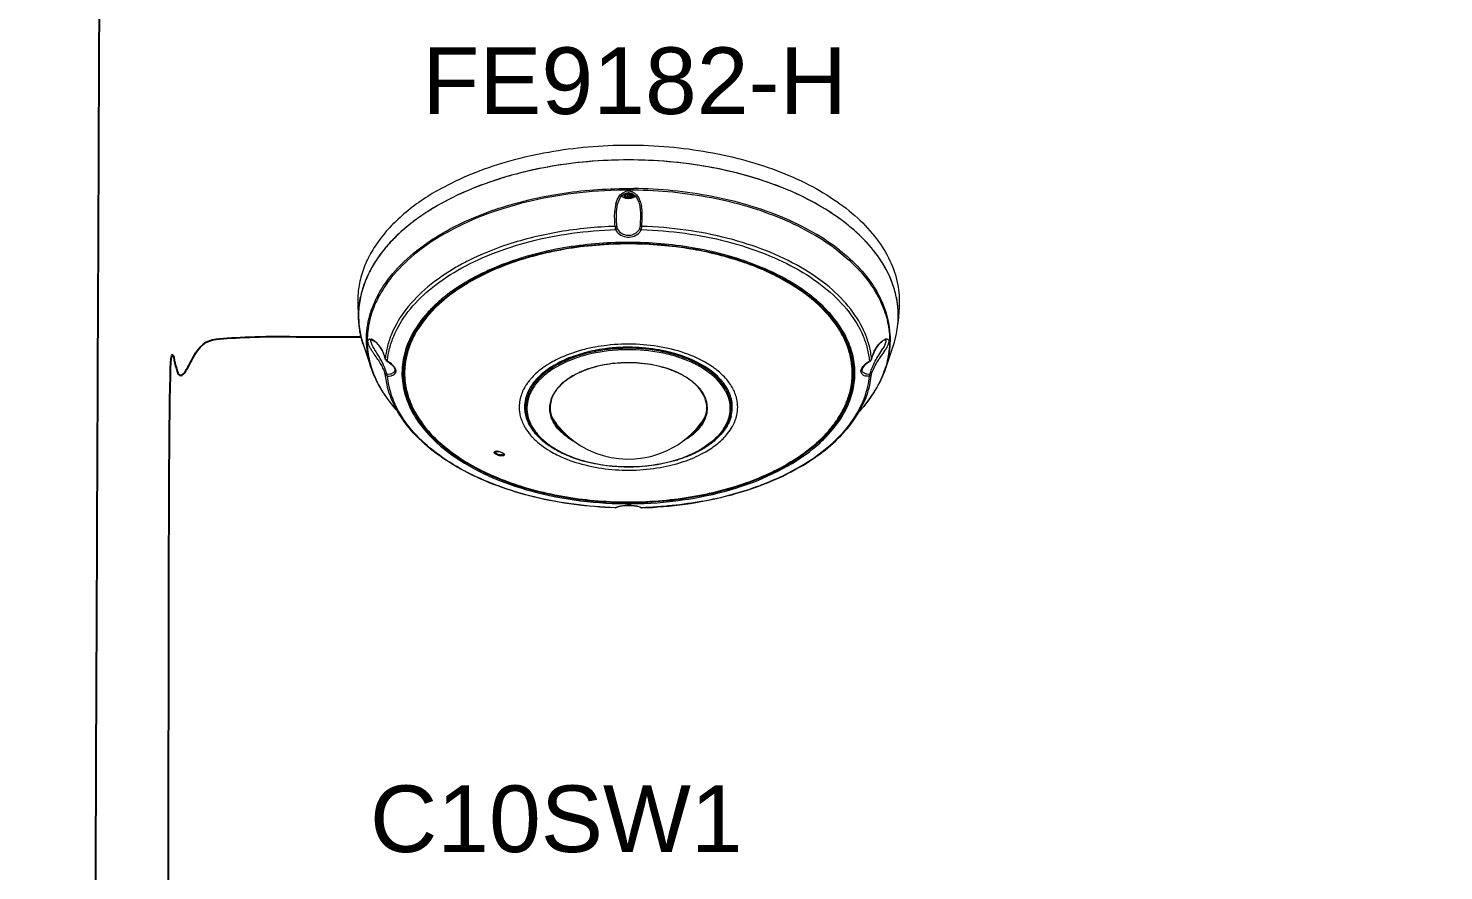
# Model space of a CAD drawing. Header units: millimetres. Extents: x 7106 to 73427, y -466 to 50348.
# Drawn here: x 16149 to 26763, y 37304 to 43626 of the extents above; entities that cross this region are included whole.
import ezdxf

# ---------------------------------------------------------------- set-up
doc = ezdxf.new("R2010")
doc.units = ezdxf.units.MM
doc.linetypes.add('PDF_IMPORT', pattern=[1, 0.8, -0.2])
for name, color, linetype in [('CCTV', 7, 'Continuous'), ('Cotas', 1, 'Continuous'), ('edificio', 4, 'Continuous')]:
    doc.layers.add(name, color=color, linetype=linetype)
doc.styles.add('Genedis', font='arial.ttf')

# ---------------------------------------------------------------- blocks, each defined once
blk = doc.blocks.new('FE9182-H')
at = {"color": 1}
blk.add_wipeout([(0, 0), (75.3, -4.1), (150.8, -16.8), (216.1, -35.9), (300.5, -76.7), (347.2, -112.8), (383.2, -156.7), (403.6, -208.2), (405.9, -243.2), (404.3, -268.2), (400.1, -291.6), (391.7, -317.6), (385.9, -335), (374.9, -359.5), (357.7, -386.3), (346.6, -399.4), (311, -442.6), (267.9, -476.8), (205.4, -508), (122.8, -532.4), (40, -543.5), (19.8, -544.5), (16.3, -543.2), (3.5, -541), (-4.6, -541.2), (-15.1, -542.6), (-19.6, -544.4), (-28.5, -544.1), (-78, -539.9), (-132.8, -530.2), (-171.5, -519.9), (-196.1, -511.6), (-254.4, -484.8), (-312.2, -442.6), (-344.1, -403.4), (-347.6, -398.2), (-364.2, -377.3), (-370.3, -367.6), (-384, -340), (-390, -322.3), (-397.5, -299.9), (-401.9, -283.8), (-404.6, -262), (-405.8, -243.2), (-400.4, -195.2), (-385.1, -160), (-339.7, -106), (-287.2, -68.7), (-202.6, -31.3), (-117.7, -10.1), (-45.5, -1.5)], dxfattribs=at)
at = {"layer": 'Cotas', "color": 1, "lineweight": 18}
for points in [[(-287.2, -68.7, -0.030148), (-241.2, -45.8, -0.026649), (-189.8, -27.2, -0.024323), (-134.1, -13.2, -0.022613), (-75.5, -4.1, -0.043503), (45.5, -1.5, -0.022141), (105.1, -8, -0.023318), (162.4, -19.6, -0.025304), (216.1, -35.9, -0.028229), (264.9, -56.7, -0.032312), (307.8, -81.5, -0.038033), (343.9, -109.7, -0.045397), (372.2, -140.7, -0.053083), (392.3, -173.7, -0.060511), (403.6, -208.2, -0.064396), (405.9, -243.2), (404.5, -264.7, 0.03293), (404.5, -246.9, 0.04028), (401.2, -224.9, 0.038447), (394.3, -203.1, 0.067861), (369.9, -161.1, 0.05569), (332.3, -122.6, 0.04489), (282.8, -88.8, 0.037183), (223.2, -61, 0.032283), (155.5, -40.3, 0.029187), (82.3, -27.2, 0.02764), (6.1, -22.3, -0.003401), (4.3, -22.3, 0.003324), (-6, -22.3, 0.028189), (-83.4, -27.3, 0.029596), (-157.7, -40.8, 0.032831), (-226.1, -62.2, 0.038106), (-286.2, -90.8, 0.006628), (-294.7, -95.9, 0.021209), (-318.8, -112, 0.007489), (-326.4, -117.8, 0.006476), (-333.1, -123.2, 0.023571), (-351.4, -140.1, 0.003722), (-353.1, -141.8)], [(370.2, -219.8, -0.048809), (383.6, -247.9, -0.053711), (390.6, -276.7, -0.055855), (391.2, -305.8, -0.054235), (385.3, -334.7, -0.058251), (370.1, -368, -0.050128), (346.4, -399.6, 0.048983), (370.2, -368.3, 0.056387), (385.9, -335), (397.5, -300.1, 0.0307), (402.1, -282.9, 0.024014), (404.1, -269.5, 0.007728), (404.4, -265.9, -0.000175), (404.5, -264.7, 0.064245), (402.2, -229.8, 0.060413), (391, -195.5, 0.053071), (371, -162.5, 0.04517), (342.7, -131.6, 0.038128), (306.8, -103.5, 0.032489), (264, -78.8, 0.028161), (215.3, -58.1, 0.025337), (161.8, -41.8, 0.023353), (104.7, -30.3, 0.022103), (45.3, -23.8, 0.043445), (-75.3, -26.4, 0.022533), (-133.7, -35.4, 0.024073), (-189.1, -49.4, 0.026685), (-240.3, -68, 0.030112), (-286.2, -90.8, 0.049575), (-338.6, -128, 0.029447), (-359.6, -148.7, 0.033362), (-376.7, -170.6, 0.037337), (-389.9, -193.4, 0.04066), (-399, -216.8, 0.043225), (-403.9, -240.7, 0.044243), (-404.5, -264.7, 0.000458), (-404.4, -265.5)], [(-287.2, -68.7, 0.049665), (-339.7, -106, 0.029646), (-360.8, -126.8, 0.033218), (-378, -148.8, 0.036836), (-391.3, -171.6, 0.040638), (-400.4, -195.2, 0.043661), (-405.2, -219.1, 0.044749), (-405.8, -243.2), (-404.5, -264.7, -0.005815), (-404.6, -262, -0.047828), (-403.3, -236.1, -0.011987), (-402.1, -229.1)], [(-397.5, -300.2, -0.003507), (-398.6, -296.7, -0.00169), (-399.2, -294.5, -0.011384), (-401, -287.6, -0.03751), (-404.3, -266.8, 0.005209), (-404.4, -265.5, 0.013233), (-403.7, -272.8, 0.039249), (-399.2, -294.5, 0.00169), (-398.6, -296.7, 0.006296), (-397.4, -300.3), (-385.8, -335, -0.069407), (-392.8, -297.9, -0.070511), (-389.1, -260.6, -0.017194), (-386.4, -251, -0.049497), (-374.1, -222.7, -0.040692), (-357.3, -197.6, -0.051779), (-322.6, -162.6, -0.042407), (-277.8, -131.6, -0.048739), (-199.7, -96.7, -0.040678), (-109, -74.1, -0.038669), (-7.6, -65.2)], [(314.8, -159.2, 0.035912), (275.8, -133.2, 0.030421), (230.4, -110.9, 0.02707), (179.6, -92.8, 0.024469), (124.7, -79.4, 0.045049), (7.6, -67.7), (6.4, -67.7), (5.4, -67.7, 0.004351), (-7.6, -67.7, 0.027951), (-82, -72.6, 0.029542), (-153.4, -85.7, 0.032698), (-219.2, -106.4, 0.037944), (-277, -133.9, 0.041802), (-321.3, -164.4, 0.051333), (-355.6, -198.9, 0.040118), (-372.4, -223.6, 0.047639), (-384.6, -250.9, 0.052063), (-390.8, -278.7, 0.053818), (-391.1, -306.8, 0.052457), (-385.3, -334.7, 0.057715), (-370.3, -367.6, 0.049821), (-346.9, -398.9)], [(-17.9, -101.2), (-17.5, -95.9), (-16.3, -88.9), (-14.1, -82.6), (-11.8, -78.5), (-9.8, -75.9), (-6.1, -73.1), (-2.1, -71.6), (2.2, -71.6), (6.3, -73.1), (10, -76.1), (13.1, -80.4), (15.4, -85.8), (16.9, -91.8), (17.8, -98.3), (17.9, -101.2, -0.011436), (18, -106.8)], [(-10.4, -76.7, 0.080319), (-6.7, -78.8, 0.033904), (-4.5, -79.5, 0.030898), (-2.3, -79.9), (-2.3, -79.9, -0.032962), (-4.7, -79.5, -0.035981), (-6.9, -78.7, -0.04462), (-8.8, -77.7, -0.049499), (-10.3, -76.5)], [(-4.6, -73.3), (-4.6, -75.9, 0.006133), (-5.3, -76.4, -0.021469), (-7, -75), (-6.5, -74.4), (-6.4, -73.3, -0.032617), (-6.2, -73.3, 0.010782), (-5.7, -73.3, 0.017541), (-3.9, -73.3, 0.005252), (-3.4, -72.1)], [(-6.8, -74.1, 0.08844), (-6.5, -74.4, 0.025484), (-4.6, -75.9, -0.025453), (-5.1, -76.7)], [(12.1, -74.8, 0.065451), (8.3, -71.6, 0.078253), (3.7, -69.6, 0.085502), (-1.3, -69.2, 0.083838), (-6.1, -70.5)], [(-5.5, -78.2, 0.032969), (-5.1, -78.3, 0.030001), (-4.7, -78.5, 0.045317), (-4.2, -78.6, 0.033754), (-3.7, -78.6), (-3.8, -77.9), (-3.8, -74), (-1.7, -73.7)], [(-5.2, -65.2), (-4.4, -65.2, -0.003833), (4.5, -65.2)], [(-4.3, -77.8, 0.033899), (-3.8, -77.9, 0.020833), (-1.8, -77.9)], [(-1.2, -77.9), (-1.4, -78.6, 0.020969), (-0.2, -79.1)], [(-0.3, -74.1, 0.057324), (-0.8, -74.2, 0.074184), (-1.2, -74.3)], [(0.3, -79.3), (0.6, -78.6, -0.018294), (0.1, -78.4, -0.027823), (-1.2, -77.9), (-1.2, -75.8)], [(-0.7, -76, 0.047619), (-0.1, -76.1, 0.036448), (0.4, -76.1, 0.056485), (0.9, -76)], [(1.2, -74.3, 0.043515), (0.7, -74.1, 0.043053), (0.2, -74)], [(0.3, -71.6, 0.011091), (1.5, -72.5, 0.017335), (3.2, -72)], [(0.6, -76), (0.6, -78.6, 0.056272), (1.2, -78.6, 0.038452), (1.9, -78.6)], [(1.1, -79.4, 0.046283), (2, -79.3, 0.016217), (2.5, -79.2)], [(1.8, -72.4), (1.8, -75.1, 0.119262), (1.7, -74.8, 0.092225), (1.5, -74.5)], [(10.5, -76.7, -0.011388), (10.1, -77, -0.031591), (8.8, -77.9, -0.030276), (7.3, -78.6, -0.071931), (2.3, -79.9), (2.3, -79.9, 0.045964), (5.6, -79.2, 0.054245), (8.4, -78)], [(2.4, -78.4, 0.055397), (2.8, -78.2), (2.8, -74.4), (3.4, -72.9)], [(3.3, -78.8), (2.8, -78.2, 0.025609), (3.2, -77.6)], [(4.7, -72.7), (3.4, -72.9), (3.4, -77.1, -0.00492), (3.7, -77.1, 0.023902), (6, -76.4), (6, -75)], [(3.9, -77.8, 0.026079), (6.3, -77.1), (6, -76.4, 0.063142), (6.3, -76.2, 0.045467), (6.7, -75.9)], [(4.7, -72.5), (4.7, -74.4, 0.015748), (5.4, -72.6), (6, -73, -0.012581), (5.4, -74.7, -0.01296), (4.7, -74.4)], [(316.4, -157.5, 0.035934), (277.3, -131.3, 0.030417), (231.7, -108.8, 0.027022), (180.7, -90.6, 0.024624), (125.4, -77.1, 0.045278), (7.6, -65.2)], [(355.6, -328.4, -0.009412), (356.2, -327.9, -0.020467), (358.1, -326.5, -0.026734), (361.5, -324.4, 0.03588), (361.9, -324.6), (363.5, -323.4), (364.5, -321.8), (364.7, -321.2), (364.7, -320.9, 0.038165), (361.4, -301.8, 0.03698), (355, -282.9, 0.065152), (333.5, -246.5, 0.05388), (300.9, -213, 0.043535), (258.3, -183.4, 0.036207), (207.1, -158.8, 0.031437), (149, -140, 0.028425), (86, -127.6, 0.026638), (20.1, -122, -0.001647), (20.5, -112.6, 0.015714), (20.7, -102.8, 0.032459), (19.8, -92.9)], [(-18.5, -122.1, 0.06665), (-20.1, -122, 0.034183), (-103.4, -130.3, 0.037444), (-181.1, -149.4, 0.037214), (-240.5, -173.8, 0.014425), (-258.2, -183.4, 0.043572), (-300.8, -213, 0.053827), (-333.4, -246.5, 0.065257), (-355, -282.9, 0.036975), (-361.3, -301.8, 0.038484), (-364.7, -320.9), (-364.7, -321.2), (-364.7, -321.2), (-364.5, -321.7), (-363.5, -323.3), (-362, -324.5), (-361.8, -324.6), (-359, -326.4), (-355.3, -329.3), (-352.5, -332.4), (-350.8, -335.4), (-350.4, -337.4), (-350.4, -337.4, -0.09532), (-350.7, -339.5, -0.10105), (-351.8, -341.2)], [(-350.8, -333.5, 0.04828), (-353.6, -330.2, 0.070874), (-361.5, -324.4, -0.038517), (-358.2, -305.3, -0.037055), (-351.9, -286.6, -0.065272), (-330.6, -250.4, -0.053752), (-298.2, -217.1, -0.043676), (-256, -187.8, -0.036363), (-205.1, -163.4, -0.031575), (-147.5, -144.7, -0.028472), (-84.9, -132.4, -0.02674), (-19.4, -126.9, 0.121001), (-13.4, -133.9, 0.113787), (-4, -137.8, 0.111289), (6.4, -137.3, 0.114065), (15.2, -132.5)], [(-20.1, -122, 0.042097), (-19.7, -125.7, 0.028104), (-19.4, -126.9, 0.096103), (-17.9, -126)], [(-17.7, -117.4, -0.001191), (-17.6, -122.6, 0.067784), (-17.3, -124.4)], [(-17.1, -124.9, 0.11914), (-11.8, -131.4, 0.118144), (-3.6, -135, 0.117638), (5.6, -134.5, 0.11725), (13.3, -130.1, 0.07034), (16.4, -126.3, 0.028895), (17.1, -124.9, 0.029191), (17.3, -124.4, 0.067281), (17.6, -122.6)], [(15.2, -132.5, 0.07012), (18.6, -128.4, 0.027434), (19.5, -126.9, -0.026921), (84.9, -132.4, -0.028525), (147.5, -144.7, -0.031396), (205.2, -163.4, -0.03633), (256, -187.8, -0.043569), (298.3, -217.1, -0.053799), (330.6, -250.4, -0.065349), (352, -286.6, -0.037055), (358.2, -305.3, -0.038545), (361.5, -324.4, 0.039456), (362.3, -323.9, 0.035723), (362.9, -323.5)], [(17.9, -126, 0.09591), (19.5, -126.9, 0.018118), (19.7, -125.7, 0.040502), (20.1, -122)], [(-353.1, -141.8, 0.009356), (-358.9, -148, 0.029219), (-374.4, -167.2, 0.011612), (-379, -174, 0.009984), (-382.7, -179.9, 0.030312), (-392.1, -198.1, 0.007831), (-393.5, -201.4, 0.013164), (-396.2, -208.3, 0.037407), (-402.1, -229.1)], [(224.8, -195.2, 0.052661), (142.6, -164.2, 0.044572), (48.4, -148.1, 0.042101), (-49.8, -148.2, 0.044561), (-143.8, -164.6, 0.037747), (-206, -186.3, 0.014143), (-224.7, -195.2, 0.002681), (-226.1, -195.9, 0.005989), (-233.4, -199.7), (-233.6, -199.9, 0.004088), (-237.2, -201.9, 0.002063), (-240.2, -203.6, 0.038897), (-276.3, -228.2, 0.0222), (-291.6, -241.7, 0.024371), (-305, -255.9, 0.056307), (-325.4, -286, 0.065558), (-337, -317.6, 0.070541), (-339.4, -349.8, 0.069061), (-332.6, -381.9, 0.061678), (-316.9, -412.8, 0.051964), (-292.5, -441.9, 0.05718), (-246.1, -477.4, 0.045456), (-187, -505.9, 0.038133), (-118.3, -526, 0.034319), (-43.6, -536.7, 0.032874), (33.4, -537.4, 0.033913), (108.7, -528, 0.037324), (178.4, -509.1, 0.04407), (238.9, -481.6, -0.001811), (240.2, -480.9, 0.045231), (281.1, -452.4, 0.017246), (292.5, -441.9, 0.060464), (319.9, -408.2, 0.022927), (326.5, -396.4, 0.054122), (336.2, -370.3, 0.058012), (339.7, -343.6, 0.058156), (336.9, -316.9, 0.054706), (327.7, -290.6, 0.048642), (312.5, -265.4, 0.041733), (291.5, -241.5, 0.035938), (265, -219.6, 0.030968), (233.6, -199.9, 0.005831), (226.2, -195.9)], [(-225.5, -197.3, 0.003656), (-224.1, -196.6, -0.012419), (-207, -188.4, -0.035175), (-150.9, -168, -0.003017), (-146.5, -166.7, -0.001127), (-143.9, -166), (-143.5, -165.9, -0.00224), (-142.2, -165.5, -0.041024), (-56.5, -150.1, -0.038729), (33.3, -148.3, -0.040141), (120.6, -160.3, -0.045702), (199.5, -185.1, -0.00599), (207.6, -188.6), (207.6, -188.6, -0.01255), (224.1, -196.5, 0.00429), (225.6, -197.3, -0.005848), (232.9, -201.3, -0.040278), (271.2, -226.6, -0.048774), (301.4, -255.3, -0.02542), (312.2, -269.2, -0.009703), (315.4, -274, -0.018918), (321.1, -283.5, -0.057973), (332.4, -311.5, -0.06264), (336.5, -340, 0.0048), (336.5, -337.4, 0.045189), (334.6, -317.1)], [(317, -406.1, 0.035089), (326, -388.6, 0.00762), (326.7, -387, 0.013045), (329, -380.9, 0.04028), (334, -362.2), (334, -361.9, 0.025503), (335.5, -350.5, 0.015978), (335.7, -343.8, 0.00967), (335.7, -340, 0.037416), (334.1, -323.3, 0.036064), (330.1, -306.7, 0.064855), (314.6, -274.5, 0.022679), (306.1, -262.6, 0.012143), (300.7, -256, 0.064237), (257.2, -217.7, 0.04992), (199.4, -186.3), (199.3, -186.3, 0.006374), (190.9, -182.8, 0.006168), (181.5, -179.2, 0.017413), (152.1, -169.5, 0.006886), (139.8, -166.1, 0.019357), (101.6, -157.5, 0.002396), (100.3, -157.3, 0.006406), (87.4, -155.1, 0.007487), (71.1, -152.8, 0.009829), (49.2, -150.5, 0.042272), (-48.4, -150.5, 0.04486), (-141.9, -166.6)], [(-141.9, -166.6, 0.003906), (-143.2, -167, -0.000776), (-146.2, -167.8, 0.02728), (-191.6, -183.1, 0.030817), (-232.3, -202.3, 0.003586), (-237.4, -205.2), (-237.9, -205.5, 0.006447), (-244.7, -209.6, 0.020248), (-263.8, -222.4, 0.020219), (-279.2, -234.7, 0.071975), (-314.9, -275.1, 0.005429), (-316.5, -277.7, 0.007897), (-318.7, -281.4, 0.022369), (-324.5, -292.6)], [(-207.9, -188.8, 0.019293), (-232.6, -201.2), (-232.9, -201.2), (-232.6, -201.1, -0.003873), (-229.2, -199.2, -0.004204), (-227.4, -198.3)], [(280.2, -450.8, -0.046566), (238.6, -480), (238.2, -480.3, -0.029696), (200.7, -498.9, -0.026117), (158.9, -514.1, -0.046051), (66.1, -533.3, -0.042467), (-32.3, -536.2, -0.044252), (-128, -522.5, -0.024177), (-172.3, -509.8, -0.0271), (-212.8, -493.4, -0.030844), (-248.8, -473.8, -0.036222), (-279.4, -451.5, -0.042535), (-304, -426.7, -0.050182), (-322.2, -400.2, -0.057552), (-333.4, -372.4, -0.062295), (-337.4, -343.9, -0.008096), (-337.4, -340.1, -0.007039), (-337.3, -337.4, -0.040355), (-335, -318.9, -0.039155), (-329.7, -300.7, -0.069143), (-310.1, -265.4, -0.056588), (-279.4, -233, -0.045442), (-238.6, -204.5)], [(-335.4, -322.1, 0.034146), (-336.4, -337.5, 0.006109), (-336.4, -340, -0.041565), (-334.5, -321.3, -0.040073), (-329.6, -302.7, -0.037067), (-321.5, -284.5, -0.033718), (-310.5, -266.8, -0.058064), (-279.7, -233.7, -0.046851), (-238.5, -204.6)], [(223.7, -196.4, 0.000791), (225.2, -197.2, -0.006424), (232.9, -201.3, -0.045977), (276, -230.1, -0.057671), (308.6, -263.3, -0.070753), (329.3, -299.5, -0.040416), (334.9, -318.4, -0.041761), (337.4, -337.4, -0.003573), (337.5, -340.1, -0.008084), (337.5, -343.9, -0.041672), (335.6, -362.8, -0.040328), (330.6, -381.5, -0.071185), (311.2, -417.6, -0.058347), (280.2, -450.8)], [(385.9, -335, 0.069696), (392.8, -297.8, 0.070333), (389.1, -260.3, 0.055924), (377.5, -228.9, 0.017174), (371.9, -218.7)], [(397.5, -300.3, 0.031159), (402.1, -282.9, 0.024014), (404.1, -269.5, 0.004688), (404.4, -266.8)], [(-388.2, -291.2, 0.079506), (-389.2, -291.5, 0.092884), (-389.9, -292.2)], [(-383.1, -292.5, 0.033734), (-384.7, -291.7, 0.017675), (-385.2, -291.5, 0.020678), (-385.9, -291.3)], [(-324.5, -292.6, 0.006371), (-325.8, -295.6, 0.006536), (-326.1, -296.4, 0.023363), (-330.3, -307.6), (-330.4, -308.1, 0.003347), (-330.7, -308.9, 0.01276), (-332.4, -315.1, 0.040892), (-335.4, -333.8, 0.013909), (-335.7, -340.1, 0.00811), (-335.7, -344, 0.009339), (-335.5, -348.3)], [(386.3, -293.2), (386.3, -293.2), (386.3, -292.6), (386.2, -292.4), (385.9, -292.4), (384.5, -292.6), (382.3, -293.5), (379.9, -295.2), (377.3, -297.6), (374.6, -300.5), (372.1, -304), (369.7, -308.1), (367.6, -312.6), (365.7, -317.5), (364.7, -321.2), (364.7, -321.2, 0.012083), (364.7, -320.9, -0.003909), (365.1, -319.6, -0.020147), (366.4, -315.4, -0.079783), (374.3, -300.6, -0.054803), (379.7, -294.9, -0.036588), (382.5, -292.9)], [(367.9, -335.2, -0.032041), (372.7, -326.4, -0.013376), (378.8, -317.4, 0.011864), (385.3, -307.8, 0.020046), (388, -303, 0.040189), (390, -298.5, 0.035272), (390.6, -296.5)], [(388, -291.1, 0.057557), (386.7, -291.2, 0.0402), (385.2, -291.5)], [(-18, -544), (-19, -544.4), (-19.7, -544.5, -0.025133), (-81.4, -539.4, -0.026556), (-140.8, -528.4, -0.029075), (-196.1, -511.6, -0.033104), (-245.6, -489.6, -0.038968), (-288.1, -462.9, -0.046648), (-322.2, -432.4, -0.056752), (-346.9, -398.7, -0.066667), (-361.4, -362.9), (-361.4, -362.8), (-364.7, -344.1, 0.039682), (-367.3, -336.6, 0.030116), (-371, -329.2, 0.016285), (-375.8, -321.6, 0.002626), (-381.2, -313.8, -0.004742), (-384, -309.7, -0.012536), (-386.6, -305.5, -0.022078), (-388.8, -301.4)], [(-363, -342.3, 0.051301), (-367.1, -330.4, 0.01748), (-370, -324.4, 0.010973), (-373.5, -318.4, 0.003046), (-377.4, -312.1, -0.008341), (-381.4, -305.5)], [(-363.9, -322.5, -0.022955), (-364.3, -321.9, -0.067287), (-364.7, -320.9, 0.082605), (-371.8, -304.1, 0.049651), (-377.1, -297.2)], [(-70.7, -308, 0.045953), (-105.6, -321, 0.017289), (-115.9, -326.4, 0.058041), (-139.7, -343.9, 0.023252), (-146, -350.4, 0.008917), (-147.6, -352.3, 0.011636), (-150.1, -355.3), (-150.2, -355.6, 0.018033), (-153.7, -360.5, 0.019839), (-156.7, -365.7, 0.009963), (-157.6, -367.5), (-157.7, -367.6, 0.035031), (-161, -375.8, 0.010652), (-161.8, -378.5)], [(121.8, -342.2, 0.039448), (104.4, -331, 0.033116), (84.1, -321.7, 0.028918), (61.3, -314.5, 0.026479), (36.7, -309.7, 0.049944), (-14.9, -307.5, 0.001151), (-17.4, -307.7, -0.007646), (-18.2, -307.7, 0.051002), (-66.6, -316, 0.062605), (-107.6, -332.8, 0.015203), (-114.5, -337.1, 0.051159), (-132, -351.2, 0.012446), (-135.4, -354.9, 0.002742), (-136.6, -356.2)], [(153.8, -396, 0.020539), (153.8, -391.9, 0.058609), (151.8, -379.6, 0.009166), (151.2, -377.7, 0.026939), (149, -371.8, 0.003832), (148.6, -370.8, 0.061718), (139.3, -356.2, 0.051187), (125.7, -342.7, 0.041823), (108.3, -330.8, 0.035361), (87.5, -320.8, 0.03047), (64, -313.1, 0.027544), (38.6, -307.9, 0.051359), (-15.1, -305.4, 0.014633), (-30.2, -306.7, 0.04591), (-72.6, -315.5, 0.055832), (-108.7, -331)], [(161.9, -378.5, 0.03581), (159, -370.3, 0.011772), (157.8, -367.6), (157.7, -367.5, 0.060692), (147.4, -351.9, 0.049744), (132.6, -337.7, -0.003026), (131.6, -336.9, 0.012508), (126, -332.8, 0.056109), (93.7, -315.7, 0.045461), (54.6, -304.1, 0.040194), (11.6, -299, 0.039165), (-32.2, -300.6, 0.016685), (-49.7, -303.2, 0.006833), (-50.6, -303.3, 0.021434), (-70.7, -308)], [(152.5, -374.9, 0.018237), (150.8, -370.7, 0.023334), (148, -365.2, 0.062829), (135.8, -349.3, 0.066618), (111.2, -330.4, 0.051479), (78.9, -315.8, 0.042414), (41.2, -306.6, 0.038598), (0.5, -303.4), (-0.5, -303.4, 0.013531), (-15, -303.8, 0.011033), (-27, -304.8, -0.011496), (-15, -303.9, -0.051663), (39.6, -306.5, -0.027578), (65.5, -311.9, -0.030639), (89.4, -319.8, -0.035507), (110.4, -330, -0.042709), (127.9, -342.3, -0.052599), (141.5, -356.1, -0.062855), (150.5, -371, -0.048109), (154, -381.3)], [(362.6, -343.2, 0.149536), (363.1, -342.3, -0.039345), (365.9, -333.3, -0.028785), (370.1, -324.4, -0.015466), (375.5, -315.2, 0.007565), (381.5, -305.4)], [(-385.8, -335, 0.056694), (-370.2, -368.2, 0.049), (-346.3, -399.6)], [(-337.1, -337.4, 0.008191), (-337, -340.1, 0.007155), (-336.8, -343.9, 0.025011), (-335.4, -355.1)], [(-121.3, -448.9, -0.053285), (-137.8, -434.2, -0.020125), (-142.2, -428.9, 0.003298), (-142.8, -428.1, -0.066254), (-151.4, -412.7, -0.074909), (-155.1, -396.6, 0.005394), (-155.1, -396, -0.020081), (-155.2, -391.8, -0.020004), (-155, -387.6, -0.059689), (-152.1, -375, -0.014999), (-150.7, -371.6, -0.026722), (-147.8, -365.6, -0.068387), (-134.6, -348.4, -0.017838), (-129.3, -343.4, -0.047079), (-110.1, -329.7), (-109.9, -329.8), (-110, -329.9, 0.014437), (-117.1, -334)], [(-108.7, -331, 0.015329), (-115.7, -335.3, 0.051685), (-133.5, -349.8, 0.019455), (-138, -354.7, 0.010294), (-139.2, -356.2, 0.017102), (-139.6, -356.7, 0.015163), (-142.2, -360.1, 0.045742), (-148.5, -370.8, 0.008405), (-149.2, -372.3), (-149.3, -372.5, 0.012438), (-150.5, -375.7, 0.047612), (-153.1, -385.8, 0.049373), (-153.7, -396)], [(-117.1, -334, 0.050664), (-134.8, -348.3, 0.005249), (-135.7, -349.2, 0.015475), (-139, -352.8, 0.045171), (-147.2, -364, -0.002612), (-147.7, -364.8, 0.00299), (-148.6, -366.5, 0.022274), (-151.1, -371.6, 0.016563), (-152.5, -375, 0.014138), (-153.3, -377.6)], [(81, -345, 0.056848), (51.1, -333.3, 0.047128), (16.4, -327.3, 0.044319), (-19.8, -327.6, 0.047503), (-54.1, -334.1, 0.05769), (-83.4, -346.4)], [(91.7, -436.3, 0.058325), (105.2, -424.1, 0.022311), (108.7, -419.7, 0.062685), (114.7, -408.7, 0.071679), (117.4, -397.3, 0.073652), (116.6, -385.9, 0.068324), (112.4, -374.7, 0.058163), (105, -364, 0.048215), (94.4, -354.1, 0.039386), (81.1, -345.4, 0.033031), (65.3, -338.2, 0.056022), (28.5, -328.8, 0.049906), (-11.6, -327.1, 0.052157), (-50.4, -333.3, 0.064325), (-83.2, -346.7)], [(18.1, -544), (18.1, -544), (19, -544.4), (19.8, -544.5, 0.026625), (85.1, -538.9, 0.028131), (147.7, -526.7, 0.031218), (205.4, -508, 0.036256), (256.5, -483.6, 0.03799), (294.9, -457.8, 0.045126), (325.7, -428.5, 0.054557), (348.1, -396.6, 0.063162), (361.5, -362.8), (364.7, -344.1, -0.046388), (367.9, -335.2)], [(335.5, -354.3, 0.022458), (336.8, -343.9, 0.004919), (337.1, -340, 0.004753), (337.2, -337.4)], [(350.7, -333.8, 0.030444), (349.8, -335.5, 0.023108), (349.3, -336.7)], [(-361.6, -343.6, 0.053674), (-357.3, -343.6, 0.016405), (-356, -343.4, 0.062519), (-353.6, -342.5)], [(111.6, -534.4, -0.038347), (19.7, -544.3), (19.5, -544.3, -0.163118), (18.1, -544), (16.3, -543.2), (13, -542.2), (8.6, -541.5), (3.5, -541), (-2, -541), (-7.2, -541.3), (-11.9, -542), (-14.4, -542.5), (-15.5, -542.9), (-17.2, -543.6), (-18, -544, -0.162647), (-19.4, -544.3), (-19.7, -544.3, -0.025348), (-81.8, -539.2, -0.026768), (-141.5, -528, -0.029269), (-196.9, -511, -0.033448), (-246.4, -488.7, -0.039647), (-288.5, -461.9, -0.047892), (-321.9, -431.2, -0.058715), (-345.6, -397.7, -0.068199), (-359, -362.3, -0.031521), (-361.5, -346.8, 0.052928), (-356.5, -346.6, 0.02395), (-355.1, -346.3)], [(-335.5, -348.3, -0.005645), (-335.5, -348.9, 0.000159), (-335.4, -350.2, 0.055504), (-330.7, -375.6, 0.051388), (-320.2, -400.5, 0.067863), (-292.7, -437.2, 0.028771), (-274.2, -454.1, 0.025348), (-252.7, -469.9, 0.043397), (-202, -497.1, 0.036399), (-142.6, -517.7, 0.032282), (-77.2, -530.9, 0.03025), (-8.5, -536, 0.029991), (60.6, -532.9, 0.031586), (127, -521.7, 0.033594), (185.9, -503.7, 0.039472), (237.4, -479.3, -0.029207), (200.7, -497.7, -0.025864), (159.8, -512.8, -0.023337), (115.6, -524.3, -0.021886), (69, -532, -0.042057), (-27.6, -535.5, -0.043436), (-121.8, -522.9, -0.023747), (-165.6, -510.9, -0.026279), (-206, -495.4, -0.029727), (-242.1, -476.7, -0.034428), (-273.2, -455.1, -0.040621), (-298.6, -431.2, -0.047567), (-317.8, -405.4, -0.055193), (-330.3, -378.2, -0.060272), (-336, -350.2, -0.00471), (-336.2, -348.3, -0.01068), (-336.3, -343.9, -0.007345), (-336.4, -340), (-336.3, -343.9)], [(-136.6, -356.2, 0.005435), (-137.8, -357.6), (-137.9, -357.8, 0.003401), (-138.3, -358.3, 0.004322), (-138.6, -358.6, 0.012979), (-141.1, -361.9, 0.044029), (-147, -372.2), (-147.1, -372.3)], [(-83.7, -346.6, 0.054121), (-100.2, -358.5, 0.069853), (-111.6, -372.2, 0.087275), (-117.6, -387, 0.095045), (-117.8, -402.1, 0.045599), (-115.7, -409.6, 0.013469), (-114.7, -412, 0.03588), (-111.3, -418.4, 0.0104), (-109.9, -420.5)], [(-83.6, -346.9, 0.033965), (-94.7, -354.4, 0.040624), (-103.9, -362.8)], [(111.6, -534.4, 0.042771), (196, -511.3, 0.003194), (198.9, -510.2, 0.016808), (225, -499.3, 0.006301), (233.5, -495.3, 0.017313), (255.6, -483.6), (256, -483.4, 0.000682), (257.5, -482.5, 0.038847), (295.3, -456.5, 0.046623), (325.4, -427.2, 0.056142), (346.8, -395.6, 0.064424), (359.1, -362.3, 0.031373), (361.5, -346.8)], [(336.4, -343.9), (336.4, -340, -0.007267), (336.4, -343.9, -0.014724), (336, -350.7, -0.038982), (333.1, -368.6, -0.037869), (327.4, -386.3, -0.066016), (307.6, -420.4, -0.054543), (277.3, -451.7, -0.043895), (237.6, -479.2), (237.5, -479.4), (237.6, -479.2, 0.015263), (253.2, -469.6, 0.052978), (292.5, -437.4, 0.001343), (293.7, -436.2, 0.00948), (298.7, -430.7, 0.030802), (312.1, -413.8, 0.001854), (313.4, -411.8, 0.011376), (317, -406.1)], [(349, -341.3, 0.083981), (349.9, -343.1, 0.079739), (351.3, -344.6, 0.066706), (353.3, -345.7, 0.050262), (355.7, -346.4)], [(-162, -379.1, 0.003733), (-162.3, -380.2), (-162.3, -380.4, 0.046235), (-163.8, -390.4, 0.046673), (-163.4, -400.5, 0.006876), (-163.1, -402.2), (-163.1, -402.3), (-163.1, -402.5), (-163.1, -402.7, 0.036152), (-161, -410.9, 0.012107), (-160.1, -413.6, 0.033493), (-156.4, -421.5, 0.008182), (-155, -424.1, 0.045003), (-146.5, -435.8, 0.013939), (-143.1, -439.5, 0.011487), (-139.1, -443.4, 0.058003), (-114.7, -460.9, 0.016075), (-105.1, -465.9, 0.046038), (-69.8, -478.9, 0.039664), (-30, -486.4, 0.037255), (11.8, -487.7, 0.038073), (52.8, -482.9, 0.038023), (86.6, -473.7, 0.044939), (115.9, -460.2, 0.042096), (134.4, -447.5, 0.05116), (148.8, -433.1, 0.040498), (155.8, -422.7), (155.9, -422.6, 0.054539), (161.4, -409.8, 0.019127), (162.6, -405.4, 0.054499), (163.9, -393.5, 0.054475), (162.6, -381.5, -0.000523), (162.3, -380.2, 0.007836), (162.1, -379.1)], [(-153.5, -378.2, 0.007807), (-153.8, -379, 0.011233), (-154.4, -381.6)], [(-147.3, -372.9), (-147.4, -373.1, 0.064137), (-151.5, -386.7, 0.068073), (-151.9, -400.6, 0.06571), (-148.5, -414.3, 0.058049), (-141.4, -427.5, 0.021475), (-137.4, -432.9, 0.055736), (-121.7, -447.8, 0.003029), (-121, -448.3), (-120.8, -448.5, 0.013796), (-115.8, -452.1, 0.033878), (-98.9, -461.8, 0.011803), (-91.7, -465.2, 0.032548), (-68.1, -473.6, 0.03781), (-33.5, -480.7, 0.035016), (3, -482.9, 0.035341), (39.3, -479.9, 0.03865), (73.3, -472, 0.00941), (80, -469.8, 0.028601), (98.7, -461.9, 0.016785), (107.7, -457.1)], [(-115.2, -381.2, 0.062221), (-117.3, -390.9, 0.062709), (-116.9, -400.7, 0.059189), (-114, -410.4, 0.053257), (-108.6, -419.7, 0.067358), (-95.6, -433.3, 0.018501), (-90, -437.4)], [(105, -426.7, 0.033197), (110, -420.4, 0.033672), (113.7, -414.2, 0.009567), (114.7, -412.1, 0.045888), (117.4, -404.5, 0.016811), (117.9, -401.9, 0.065926), (118.3, -391.4, 0.064381), (116, -381, 0.057596), (111, -371, 0.048873), (103.3, -361.5)], [(145.4, -368.8, -0.01689), (147.1, -372.3), (147.1, -372.3, -0.014985), (148.5, -375.6, -0.026696), (150.4, -381.2, 0.000995), (150.6, -382, -0.001547), (151, -383.4, -0.054634), (152.3, -394.6, -0.054875), (151.1, -405.8, -0.07669), (144.6, -422.5, -0.064197), (132.7, -438.2, -0.021234), (126.8, -443.7, -0.008747), (124.7, -445.4, -0.002456), (123.3, -446.6, -0.028152), (112.2, -454.4, -0.008311), (108.2, -456.8)], [(154, -381.3, -0.0506), (155.3, -391.8, -0.019009), (155.2, -396.1, -0.052768), (153.3, -407.3, -0.04957), (149, -418.3, -0.043526), (142.3, -428.9, -0.037978), (133.4, -438.9, -0.020802), (126.8, -444.7, -0.00727), (124.4, -446.6, 0.000734), (123.7, -447.1, -0.021678), (114.8, -453.3, -0.008799), (111.7, -455.2)], [(154.4, -381.3, 0.008143), (153.8, -378.9, 0.016252), (152.7, -375.6)], [(153.9, -407.4, 0.053969), (155.7, -396.1, 0.019811), (155.8, -391.8, 0.008401), (155.7, -389.6, 0.022232), (155.1, -384.9), (155.1, -384.7, 0.015973), (154.5, -381.6)], [(-154.5, -382.2, 0.04583), (-155.7, -391.8, 0.020882), (-155.7, -395.9, 0.010678), (-155.6, -397, 0.074891), (-151.9, -413.1, 0.066373), (-143.3, -428.6)], [(-139.2, -431.8, -0.012896), (-141.7, -428.5, -0.005747), (-142.1, -427.9), (-142.2, -427.8, -0.067257), (-150.4, -412.2, -0.075722), (-153.7, -396), (-154.2, -385)], [(148, -418.1, 0.050352), (152.1, -407.2, 0.052731), (153.8, -396), (154.2, -385.4)], [(153.9, -407.4, -0.050727), (149.6, -418.5, -0.044654), (142.8, -429.2, -0.038871), (133.8, -439.4, -0.022838), (126.7, -445.7, -0.008356), (124.1, -447.7, -0.024288), (113.9, -454.7, -0.007699), (110.2, -456.9, -0.00168), (108.8, -457.7, -0.016521), (99.1, -462.7, -0.027595), (80.2, -470.4, -0.009372), (73.5, -472.7, -0.037305), (39.3, -480.4, -0.034376), (3, -483.3, -0.034392), (-33.6, -481.2, -0.036908), (-68.2, -474.2, -0.031244), (-91.9, -465.9, -0.011756), (-99.2, -462.7, -0.032799), (-116.5, -453, -0.012555), (-121.8, -449.4), (-121.7, -449.5, -0.053501), (-138.3, -434.6, -0.020889), (-142.7, -429.3)], [(-114.8, -408.9, 0.022468), (-107.7, -418.9, 0.373729), (68.4, -453.1, 0.09628), (107.8, -418.9, 0.014333), (108.3, -418.2, 0.02064), (114.7, -409.1)], [(-112.6, -413.1, 0.006228), (-110.9, -414.9, 0.000459), (-110.7, -415.1, 0.00833), (-110.1, -415.7)], [(-111.9, -414.2, 0.009759), (-111.1, -415.1, 0.006171), (-110.3, -415.9, 0.010708), (-109.9, -416.4)], [(-105.4, -421.9, -0.011702), (-108, -419.4), (-108.1, -419.2, -0.013094), (-110.4, -416.8, -0.025325), (-110.6, -416.4)], [(105.8, -421.6, 0.011776), (108.3, -419, 0.013902), (111, -416.1)], [(-121.7, -448.5), (-121.8, -448.4, -0.013837), (-126.4, -444.7, -0.044194), (-138.3, -432.8)], [(133.1, -438.6), (132.9, -438.8, -0.005922), (130.8, -440.9, -0.021121), (123.8, -446.9), (123.6, -447.1, -0.00903), (120, -449.7, -0.025871), (108.4, -457.2, 0.013021), (107.9, -457.5, -0.016555), (98.9, -462.3), (98.7, -462.4, -0.010387), (92.7, -465.2, -0.02707), (73.4, -472.4), (73.2, -472.4, -0.008751), (67.5, -474.1, -0.020291), (50, -478.3, -0.058545), (-9.8, -483, -0.060498), (-68.2, -473.9, -0.009971), (-76.3, -471.4, -0.033593), (-99, -462.2, -0.007261), (-102.6, -460.4, -0.020427), (-112.8, -454.6), (-113, -454.4)], [(-192.4, -460.4, 0.060767), (-197, -459.6, 0.026845), (-198.3, -459.7)], [(-197.2, -463.1, 0.043722), (-194.2, -464.2, 0.040875), (-191.2, -464.9)], [(-115.4, -452.9, -0.014548), (-121.3, -448.9), (-121.2, -448.9, 0.016148), (-114.4, -453.6)], [(-19, -544, -0.030709), (-17.5, -543.4, -0.009888), (-17, -543.1, -0.018036), (-15.1, -542.6, 0.008189), (-14.5, -542.4, -0.03808), (-6.9, -541.2, -0.028293), (2, -540.9, -0.030822), (10.6, -541.6)]]:
    blk.add_lwpolyline(points, format="xyb", dxfattribs=at)
at = {"layer": 'Cotas', "color": 1, "linetype": 'PDF_IMPORT', "lineweight": 18, "ltscale": 1.283394}
blk.add_lwpolyline([(-7.6, -65.2), (-5.2, -65.2)], dxfattribs=at)
at = {"layer": 'Cotas', "color": 1, "lineweight": 18}
for points in [[(-6.5, -73.3), (-6.4, -73.3)], [(-5.9, -77.4), (-5.3, -77)], [(-1.7, -71.6), (-1.7, -75.1)], [(7.1, -75.3), (7.2, -75.4)], [(-17.9, -101.3), (-17.9, -101.2)], [(17.9, -101.2), (17.9, -101.3)], [(-386.3, -293.2), (-386.2, -292.8), (-386.1, -292.4), (-386, -292.4), (-385.1, -292.4)], [(-386.3, -293.2), (-386.3, -293.1)], [(-385.1, -292.4), (-384.1, -292.7)], [(-384.1, -292.7), (-382.1, -293.6), (-378.8, -296), (-375.3, -299.6), (-372, -304.1), (-368.9, -309.5), (-366.3, -315.8)], [(-366.3, -315.8), (-364.7, -321.2)], [(354, -330.7), (351.7, -333.8), (350.5, -336.6), (350.4, -337.4), (350.4, -337.4)], [(354, -330.7), (355.9, -328.8)], [(355.9, -328.8), (357.1, -327.8)], [(357.1, -327.8), (360.1, -325.7)], [(360.1, -325.7), (361.9, -324.6)], [(-139.2, -356.2), (-139.3, -356.3)], [(361.5, -362.8), (361.5, -362.9)], [(-198.9, -459.9), (-199.8, -460.2), (-200, -460.4), (-200, -460.4), (-200, -460.4)], [(-198.9, -459.9), (-198.7, -459.9)], [(-198.6, -459.8), (-198.1, -459.8)], [(-198.1, -459.8), (-196.2, -459.8), (-193.9, -460.1), (-191.6, -460.8), (-189.6, -461.6), (-188.1, -462.5), (-187.1, -463.3), (-186.7, -463.8), (-186.7, -463.9)], [(-186.7, -463.8), (-186.7, -463.9)], [(-18, -544), (-18, -544)]]:
    blk.add_lwpolyline(points, dxfattribs=at)
at = {"layer": 'Cotas', "color": 1, "linetype": 'PDF_IMPORT', "lineweight": 18, "ltscale": 1.245945}
blk.add_lwpolyline([(4.5, -65.2), (7.6, -65.2)], dxfattribs=at)
at = {"layer": 'Cotas', "color": 1, "lineweight": 18}
for points in [[(-237.8, -204.2), (-238.5, -204.6, -0.004855), (-234.1, -201.9, -0.0011), (-232.9, -201.2, 0.004021)], [(-48, -307.8, 0.000337), (-49.8, -308.1, -0.002084)], [(-27.8, -304.9, 0.002388), (-30.4, -305.1, -0.003735)], [(-27, -304.8, 0.003764), (-27.8, -304.9, 0.003764)]]:
    blk.add_lwpolyline(points, format="xyb", close=True, dxfattribs=at)
for centre, radius, start, end in [((-3.1, -74.1), 3.91, 239.0328, 242.671), ((-4.1, -71.8), 2.26, 261.4746, 278.5254), ((-2.6, -57.5), 21.2, 267.0555, 271.8736), ((-42.5, -57.6), 42.1, 338.5322, 340.2208), ((0, -60.6), 19.4, 263.2517, 276.7483), ((1.5, -68.8), 3.05, 226.4107, 232.6968), ((12.7, -55.8), 20.2, 231.2846, 235.6577), ((1.1, -75.1), 0.672, 306.0375, 326.7569), ((1.6, -73.1), 1.75, 275.7358, 286.8841), ((10.7, -62.7), 13.1, 249.6334, 252.6119), ((6.2, -75.4), 1.52, 317.7121, 330.0171), ((39.8, -102.5), 60.3, 165.9707, 177.0749), ((-376.7, -293.8), 14.1, 188.3277, 195.4213), ((363.3, -289.6), 23.5, 336.875, 344.8152), ((388, -293.8), 2.54, 38.6823, 64.065), ((-24.5, -479.7), 172.7, 109.4391, 119.6443), ((-24.7, -478.9), 171.7, 109.4799, 119.7324), ((-7.7, -526.5), 222.3, 100.8931, 109.5119), ((-8, -525.2), 221, 100.8937, 109.5613), ((-1.2, -558.7), 255.3, 96.564, 100.5703), ((-2.7, -548.9), 245.2, 96.4817, 100.6526), ((-358, -316.9), 8.21, 239.0025, 243.9383), ((360.7, -319.9), 4.2, 331.1638, 342.439), ((-355.1, -339.5), 6.38, 328.6023, 354.8406), ((359.6, -323.1), 20.6, 263.219, 275.9423), ((-144.7, -444.2), 43.9, 39.5243, 40.4969), ((62.7, -370.6), 65.8, 314.6632, 318.1801), ((50.1, -357.8), 83.4, 315.4622, 318.2276), ((-30.5, -351.1), 106.5, 235.8634, 241.3877), ((45.1, -377.5), 76.4, 298.1193, 300.4271), ((-198.5, -464.4), 4.67, 97.6995, 108.5333), ((-189, -445.1), 21.3, 251.4734, 262.7257), ((-189.2, -459.7), 5.35, 274.5668, 283.6137), ((-188.1, -463.4), 2.78, 286.339, 302.3964), ((13.3, -554.5), 11.9, 58.61, 67.8136)]:
    blk.add_arc(centre, radius, start, end, dxfattribs=at)
for points in [[(-18.7, -87.9), (-17.7, -84.1), (-16.2, -80.4), (-14, -77.2)], [(-13.7, -76.8), (-13.8, -77), (-13.9, -77.1), (-14, -77.2)], [(-13.7, -76.8), (-11.8, -74.2), (-9.2, -71.8), (-6.1, -70.5)], [(-7.2, -74.8), (-7.4, -74.6), (-7.5, -74.4), (-7.5, -74.2)], [(-7, -75), (-7.1, -75), (-7.2, -74.9), (-7.2, -74.8)], [(-6.9, -73.7), (-6.9, -73.7), (-6.9, -73.7), (-6.8, -73.6)], [(-6.8, -74.1), (-6.8, -74), (-6.9, -73.9), (-6.9, -73.7)], [(-6.8, -73.4), (-6.8, -73.4), (-6.8, -73.4), (-6.8, -73.5)], [(-6.8, -73.4), (-6.7, -73.4), (-6.7, -73.4), (-6.7, -73.4)], [(-6.8, -73.6), (-6.8, -73.6), (-6.8, -73.5), (-6.8, -73.5)], [(-6.7, -73.4), (-6.7, -73.4), (-6.6, -73.3), (-6.6, -73.3)], [(-6, -77.5), (-6, -77.5), (-6, -77.5), (-6, -77.4)], [(-6, -77.4), (-6, -77.4), (-6, -77.4), (-5.9, -77.4)], [(-5.9, -77.7), (-6, -77.7), (-6, -77.6), (-6, -77.5)], [(-5.9, -77.4), (-5.9, -77.3), (-5.8, -77.2), (-5.8, -77.1)], [(-5.8, -78), (-5.8, -77.9), (-5.9, -77.8), (-5.9, -77.7)], [(-5.8, -77.1), (-5.6, -76.9), (-5.5, -76.6), (-5.3, -76.4)], [(-5.5, -78.2), (-5.6, -78.1), (-5.7, -78), (-5.8, -78)], [(-5.4, -77.1), (-5.4, -77.1), (-5.4, -77), (-5.3, -77)], [(-5.3, -77.2), (-5.3, -77.2), (-5.4, -77.1), (-5.4, -77.1)], [(-5.3, -77), (-5.3, -76.9), (-5.2, -76.8), (-5.1, -76.7)], [(-5.3, -77), (-5.3, -77), (-5.3, -77), (-5.3, -77)], [(-5.2, -77.3), (-5.3, -77.3), (-5.3, -77.2), (-5.3, -77.2)], [(-5.1, -77.4), (-5.1, -77.4), (-5.2, -77.4), (-5.2, -77.3)], [(-4.6, -77.7), (-4.7, -77.6), (-4.8, -77.6), (-4.9, -77.6)], [(-4.6, -74), (-4.6, -74), (-4.5, -74), (-4.4, -74)], [(-4.3, -77.8), (-4.4, -77.7), (-4.5, -77.7), (-4.6, -77.7)], [(-3.9, -73.3), (-3.7, -73.3), (-3.5, -73.2), (-3.4, -73.2)], [(-3.4, -73.2), (-3.4, -73.1), (-3.3, -73.1), (-3.3, -73)], [(-1.4, -78.6), (-1.6, -78.6), (-1.8, -78.6), (-1.9, -78.7)], [(-1.2, -77.9), (-1.4, -77.9), (-1.6, -77.9), (-1.8, -77.9)], [(-1.6, -74.7), (-1.7, -74.7), (-1.7, -74.8), (-1.7, -74.9)], [(-1.7, -74.9), (-1.7, -74.9), (-1.7, -75), (-1.7, -75.1)], [(-1.7, -75.1), (-1.7, -75.2), (-1.7, -75.3), (-1.7, -75.4)], [(-1.7, -75.4), (-1.6, -75.5), (-1.5, -75.5), (-1.4, -75.6)], [(-1.4, -74.5), (-1.5, -74.5), (-1.6, -74.6), (-1.6, -74.7)], [(-1.2, -74.3), (-1.3, -74.4), (-1.4, -74.4), (-1.4, -74.5)], [(-1.4, -75.6), (-1.3, -75.7), (-1.2, -75.8), (-1.1, -75.8)], [(-1.1, -75.8), (-1, -75.9), (-0.8, -76), (-0.7, -76)], [(-0.3, -71.2), (-0.2, -71.4), (-0.1, -71.5), (0, -71.6)], [(0.2, -74), (0, -74), (-0.1, -74), (-0.3, -74.1)], [(-0.2, -71.1), (-0.1, -71.3), (0.1, -71.4), (0.3, -71.6)], [(0.3, -79.3), (0.1, -79.2), (0, -79.2), (-0.2, -79.1)], [(0.7, -79.3), (0.5, -79.3), (0.4, -79.3), (0.3, -79.3)], [(1.1, -79.4), (0.9, -79.4), (0.8, -79.4), (0.7, -79.3)], [(0.9, -76), (1, -75.9), (1.2, -75.9), (1.3, -75.8)], [(1.5, -74.5), (1.4, -74.4), (1.3, -74.3), (1.2, -74.3)], [(1.3, -72.5), (1.3, -72.5), (1.4, -72.5), (1.5, -72.5)], [(1.3, -75.8), (1.4, -75.7), (1.4, -75.7), (1.5, -75.6)], [(1.4, -72.4), (1.4, -72.4), (1.4, -72.4), (1.5, -72.5)], [(1.7, -75.4), (1.7, -75.4), (1.7, -75.3), (1.8, -75.3)], [(1.8, -75.3), (1.8, -75.2), (1.8, -75.1), (1.8, -75.1)], [(2.2, -78.5), (2.1, -78.5), (2, -78.5), (1.9, -78.6)], [(2.1, -74.8), (2.2, -74.8), (2.3, -74.7), (2.4, -74.7)], [(2.4, -78.4), (2.3, -78.4), (2.3, -78.5), (2.2, -78.5)], [(2.4, -74.7), (2.6, -74.6), (2.7, -74.5), (2.8, -74.4)], [(2.9, -79.1), (2.7, -79.2), (2.6, -79.2), (2.5, -79.2)], [(2.8, -78.2), (2.7, -78.3), (2.7, -78.3), (2.6, -78.3)], [(3.1, -79), (3.1, -79), (3, -79.1), (2.9, -79.1)], [(3.3, -78.8), (3.3, -78.9), (3.2, -78.9), (3.1, -79)], [(3.4, -77.3), (3.3, -77.4), (3.3, -77.5), (3.2, -77.6)], [(3.8, -78.1), (3.6, -78.3), (3.5, -78.6), (3.3, -78.8)], [(3.4, -77.3), (3.4, -77.2), (3.4, -77.2), (3.4, -77.1)], [(3.4, -77.1), (3.6, -77.4), (3.8, -77.6), (3.9, -77.8)], [(3.9, -77.8), (3.9, -77.9), (3.8, -78), (3.8, -78.1)], [(4.7, -74.4), (4.9, -74.5), (5.1, -74.6), (5.4, -74.7)], [(5.3, -72.7), (5.3, -72.7), (5.4, -72.7), (5.4, -72.6)], [(5.4, -74.7), (5.5, -74.8), (5.6, -74.8), (5.7, -74.9)], [(5.4, -74.7), (5.5, -74.8), (5.6, -74.8), (5.7, -74.9)], [(5.7, -74.9), (5.9, -74.9), (6, -75), (6.2, -75)], [(6, -73), (6, -73), (6, -73), (6, -73)], [(6.7, -76.9), (6.5, -77), (6.4, -77.1), (6.3, -77.1)], [(6.8, -75.7), (6.8, -75.8), (6.7, -75.9), (6.7, -75.9)], [(7, -76.7), (6.9, -76.8), (6.8, -76.8), (6.7, -76.9)], [(6.8, -75.3), (6.9, -75.3), (7, -75.3), (7.1, -75.3)], [(6.8, -75.3), (6.8, -75.3), (6.9, -75.3), (6.9, -75.4)], [(6.9, -75.5), (6.9, -75.6), (6.9, -75.6), (6.8, -75.7)], [(6.9, -75.4), (6.9, -75.4), (6.9, -75.4), (6.9, -75.5)], [(7.3, -76.4), (7.2, -76.5), (7.1, -76.6), (7, -76.7)], [(7.2, -75.4), (7.2, -75.4), (7.3, -75.5), (7.4, -75.5)], [(7.4, -75.5), (7.5, -75.6), (7.5, -75.6), (7.6, -75.7)], [(7.6, -75.9), (7.6, -76), (7.6, -76.1), (7.5, -76.2)], [(7.6, -75.7), (7.6, -75.7), (7.6, -75.8), (7.6, -75.8)], [(7.6, -75.8), (7.6, -75.8), (7.6, -75.9), (7.6, -75.9)], [(8.4, -78), (8.5, -77.9), (8.7, -77.9), (8.8, -77.8)], [(8.8, -77.8), (8.9, -77.7), (9.1, -77.6), (9.2, -77.5)], [(9.2, -77.5), (9.6, -77.2), (10, -76.9), (10.3, -76.5)], [(12.1, -74.8), (14.3, -77.2), (16, -80.2), (17.3, -83.3)], [(17.3, -83.3), (18.5, -86.4), (19.3, -89.6), (19.8, -92.9)], [(-20.1, -122), (-20.4, -114.5), (-20.9, -106.9), (-20.5, -99.4)], [(-17.7, -117.4), (-17.9, -112), (-18.1, -106.6), (-17.9, -101.3)], [(-18.5, -122.1), (-18.2, -122.2), (-17.8, -122.3), (-17.6, -122.6)], [(-17.9, -126), (-17.5, -125.7), (-17.2, -125.4), (-17.1, -124.9)], [(-17.1, -124.9), (-17.2, -124.7), (-17.2, -124.5), (-17.3, -124.4)], [(17.9, -126), (17.6, -125.7), (17.2, -125.4), (17.1, -124.9)], [(18, -106.8), (18, -112), (17.8, -117.3), (17.6, -122.6)], [(18.6, -122.1), (18.2, -122.2), (17.9, -122.3), (17.6, -122.6)], [(20.1, -122), (19.6, -121.9), (19.1, -122), (18.6, -122.1)], [(314.8, -159.2), (336.5, -176.1), (356.2, -196.3), (370.2, -219.9)], [(316.4, -157.5), (338.2, -174.6), (357.9, -195), (371.9, -218.7)], [(-225.5, -197.3), (-226.1, -197.6), (-226.8, -198), (-227.4, -198.3)], [(226.2, -195.9), (225.8, -195.7), (225.3, -195.4), (224.8, -195.2)], [(-404.5, -264.7), (-404.4, -265), (-404.4, -265.2), (-404.4, -265.5)], [(404.4, -265.9), (404.5, -265.5), (404.5, -265.1), (404.5, -264.7)], [(404.4, -266.8), (404.4, -266.5), (404.4, -266.2), (404.4, -265.9)], [(-390.7, -294.3), (-390.6, -293.6), (-390.4, -292.8), (-389.9, -292.2)], [(-390.6, -295.8), (-390.7, -295.3), (-390.7, -294.9), (-390.7, -294.3)], [(-388.2, -291.2), (-387.5, -291.1), (-386.7, -291.1), (-385.9, -291.3)], [(-385.9, -295.7), (-386.2, -294.9), (-386.3, -294), (-386.3, -293.2)], [(-384.9, -298.8), (-385.3, -297.8), (-385.7, -296.8), (-385.9, -295.7)], [(-383.1, -292.5), (-380.9, -293.7), (-378.9, -295.4), (-377.1, -297.2)], [(382.5, -292.9), (383.4, -292.3), (384.3, -291.9), (385.2, -291.5)], [(386.3, -293.2), (386.4, -294), (386.2, -294.9), (386, -295.7)], [(388, -291.1), (388.4, -291.2), (388.8, -291.3), (389.1, -291.5)], [(390, -292.2), (390.5, -292.8), (390.7, -293.8), (390.7, -294.7)], [(390.7, -294.7), (390.8, -295.3), (390.7, -295.9), (390.6, -296.5)], [(-388.8, -301.4), (-389.4, -300.1), (-389.9, -298.9), (-390.2, -297.5)], [(-381.4, -305.5), (-382.7, -303.3), (-383.9, -301.1), (-384.9, -298.8)], [(384.9, -298.8), (384, -301.1), (382.8, -303.3), (381.5, -305.4)], [(-363.9, -322.5), (-363.4, -323.1), (-362.9, -323.6), (-362.3, -323.9)], [(-361.7, -324.6), (-361.7, -324.6), (-361.8, -324.7), (-361.8, -324.6)], [(-361.5, -324.4), (-361.5, -324.4), (-361.6, -324.5), (-361.7, -324.6)], [(-361.6, -324.3), (-361.6, -324.3), (-361.5, -324.3), (-361.5, -324.4)], [(-350.8, -333.5), (-350.2, -334.6), (-349.6, -335.7), (-349.2, -336.9)], [(-349.2, -336.9), (-348.8, -337.9), (-348.6, -339), (-348.7, -340.1)], [(349, -341.3), (348.6, -340), (348.8, -338.4), (349.2, -337.1)], [(349.2, -337.1), (349.2, -337), (349.2, -336.8), (349.3, -336.7)], [(351.2, -340.4), (350.6, -339.5), (350.4, -338.4), (350.4, -337.4)], [(350.7, -333.8), (351.9, -331.9), (353.4, -330.3), (355.1, -328.8)], [(355.6, -328.4), (355.4, -328.5), (355.3, -328.7), (355.1, -328.8)], [(361.8, -324.6), (361.8, -324.6), (361.8, -324.7), (361.9, -324.6)], [(362.9, -323.5), (363.5, -323.1), (364, -322.5), (364.3, -321.9)], [(-364.7, -344.1), (-364.7, -344), (-364.7, -343.8), (-364.6, -343.6)], [(-363.5, -345.9), (-364.1, -345.4), (-364.5, -344.8), (-364.7, -344.1)], [(-364.6, -343.6), (-364.3, -343), (-363.7, -342.6), (-363, -342.3)], [(-361.5, -346.8), (-362.2, -346.7), (-363, -346.4), (-363.5, -345.9)], [(-362.6, -343.2), (-362.8, -343), (-363, -342.6), (-363, -342.3)], [(-361.6, -343.6), (-362, -343.5), (-362.3, -343.4), (-362.6, -343.2)], [(-361.9, -345.3), (-361.9, -344.7), (-361.8, -344.1), (-361.6, -343.6)], [(-361.5, -346.8), (-361.7, -346.4), (-361.8, -345.8), (-361.9, -345.3)], [(-351.8, -344.9), (-352.8, -345.6), (-353.9, -346), (-355.1, -346.3)], [(-351.8, -341.2), (-352.3, -341.8), (-352.9, -342.2), (-353.6, -342.5)], [(-349.6, -342.8), (-350.2, -343.7), (-351, -344.4), (-351.8, -344.9)], [(-83.4, -346.4), (-83.5, -346.5), (-83.6, -346.6), (-83.7, -346.6)], [(-83.2, -346.7), (-83.4, -346.7), (-83.5, -346.8), (-83.6, -346.9)], [(81, -345), (89.1, -349.5), (96.8, -354.8), (103.3, -361.5)], [(145.4, -368.8), (139.7, -358.4), (131.2, -349.5), (121.8, -342.2)], [(353.5, -342.5), (352.6, -342), (351.7, -341.3), (351.2, -340.4)], [(357.1, -343.5), (355.9, -343.4), (354.6, -343.1), (353.5, -342.5)], [(361.5, -346.8), (359.6, -346.9), (357.6, -346.8), (355.7, -346.4)], [(361.5, -346.8), (361.8, -346.4), (361.9, -345.8), (361.9, -345.3)], [(363.6, -345.9), (363, -346.4), (362.3, -346.7), (361.5, -346.8)], [(362.6, -343.2), (362.4, -343.4), (362, -343.5), (361.7, -343.6)], [(361.9, -345.3), (361.9, -344.7), (361.9, -344.1), (361.7, -343.6)], [(364.7, -343.6), (364.4, -343), (363.7, -342.6), (363.1, -342.3)], [(364.7, -344.1), (364.6, -344.8), (364.1, -345.4), (363.6, -345.9)], [(364.7, -344.1), (364.7, -344), (364.7, -343.8), (364.7, -343.6)], [(-161.8, -378.5), (-161.9, -378.7), (-161.9, -378.9), (-162, -379.1)], [(-154.4, -381.6), (-154.4, -381.8), (-154.5, -382), (-154.5, -382.2)], [(-153.3, -377.6), (-153.4, -377.8), (-153.5, -378), (-153.5, -378.2)], [(-147.1, -372.3), (-147.2, -372.5), (-147.2, -372.7), (-147.3, -372.8)], [(-115.2, -381.2), (-112.9, -374.4), (-108.8, -368.1), (-103.9, -362.8)], [(152.7, -375.6), (152.7, -375.4), (152.6, -375.1), (152.5, -374.9)], [(154.5, -381.6), (154.4, -381.5), (154.4, -381.4), (154.4, -381.3)], [(162.1, -379.1), (162, -378.9), (162, -378.7), (161.9, -378.5)], [(-110.8, -416.2), (-110.8, -416.3), (-110.7, -416.4), (-110.6, -416.4)], [(-90.2, -439.3), (-97.8, -434.2), (-104.7, -427.9), (-109.9, -420.5)], [(148, -418.1), (144.3, -425.7), (139.1, -432.6), (133.1, -438.6)], [(-143.3, -428.6), (-143.1, -428.8), (-142.9, -429.1), (-142.7, -429.3)], [(-139.2, -431.8), (-138.9, -432.2), (-138.6, -432.5), (-138.3, -432.8)], [(105, -426.7), (99, -433.3), (91.6, -438.9), (83.8, -443.3)], [(-201.2, -461.9), (-201.3, -461.6), (-201.3, -461.2), (-201.2, -460.9)], [(-201.2, -460.9), (-201.1, -460.6), (-200.8, -460.4), (-200.5, -460.2)], [(-200.5, -462.8), (-200.8, -462.5), (-201, -462.2), (-201.2, -461.9)], [(-200.5, -460.2), (-200.4, -460.1), (-200.3, -460.1), (-200.2, -460.1)], [(-199.3, -463.7), (-199.8, -463.4), (-200.2, -463.1), (-200.5, -462.8)], [(-200.2, -460.1), (-200.1, -460), (-200, -460), (-199.9, -460)], [(-199.6, -461.4), (-199.8, -461.1), (-200, -460.8), (-200, -460.4)], [(-199.3, -461.7), (-199.4, -461.6), (-199.5, -461.5), (-199.6, -461.4)], [(-197.2, -463.1), (-197.9, -462.7), (-198.6, -462.3), (-199.3, -461.7)], [(-195.8, -465.4), (-197, -465), (-198.3, -464.4), (-199.3, -463.7)], [(-198.7, -459.7), (-198.8, -459.7), (-199, -459.7), (-199.1, -459.8)], [(-198.7, -459.7), (-198.6, -459.7), (-198.4, -459.7), (-198.3, -459.7)], [(-192.4, -460.4), (-191, -460.9), (-189.5, -461.4), (-188.2, -462.2)], [(-188.3, -466.3), (-189.4, -466.5), (-190.6, -466.4), (-191.7, -466.3)], [(-188.7, -465), (-189.6, -465.1), (-190.4, -465), (-191.2, -464.9)], [(-187.3, -466.1), (-187.6, -466.2), (-187.9, -466.3), (-188.3, -466.3)], [(-188.2, -462.2), (-187.6, -462.6), (-187, -463), (-186.5, -463.6)], [(-187.3, -464.6), (-187.5, -464.7), (-187.7, -464.8), (-187.9, -464.9)], [(-186.9, -464.3), (-187, -464.4), (-187.1, -464.5), (-187.3, -464.6)], [(-186.7, -463.9), (-186.7, -464), (-186.8, -464.2), (-186.9, -464.3)], [(-186.2, -465.3), (-186.3, -465.5), (-186.4, -465.7), (-186.6, -465.8)], [(-186.5, -463.6), (-186.2, -463.9), (-186, -464.4), (-186, -464.8)], [(-186, -464.8), (-186, -465), (-186.1, -465.2), (-186.2, -465.3)], [(-121.7, -448.5), (-121.6, -448.6), (-121.4, -448.7), (-121.2, -448.8)], [(-114.4, -453.6), (-113.9, -453.9), (-113.5, -454.2), (-113, -454.4)], [(107.7, -457.1), (107.9, -457.1), (108, -456.9), (108.2, -456.8)], [(-19.7, -544.5), (-19.7, -544.5), (-19.6, -544.5), (-19.6, -544.5)], [(-19.6, -544.5), (-19.6, -544.4), (-19.5, -544.4), (-19.4, -544.3)], [(-19.4, -544.3), (-19.3, -544.2), (-19.2, -544.1), (-19, -544)], [(10.6, -541.6), (12.8, -541.9), (15, -542.4), (17.1, -543.2)], [(17.1, -543.2), (17.3, -543.2), (17.5, -543.3), (17.8, -543.4)], [(19.5, -544.3), (19.5, -544.3), (19.5, -544.3), (19.6, -544.4)], [(19.6, -544.4), (19.6, -544.4), (19.7, -544.5), (19.8, -544.5)]]:
    blk.add_open_spline(points, degree=3, dxfattribs=at)

msp = doc.modelspace()

# ---------------------------------------------------------------- linework, layer by layer
at = {"layer": 'CCTV'}
for points, weights, knots in [([(33893, 24753, 281702068), (33893, 24913, 279340184), (33893, 25074, 276978301), (33893, 26542, 255327786), (33893, 28011, 233677272), (33893, 28226, 233677272), (33738, 28374, 233677272), (33583, 28523, 233677272), (33369, 28515, 233677272), (25251, 28515, 233677272), (17134, 28515, 233677272), (16919, 28515, 233677272), (16768, 28668, 233677272), (16617, 28822, 233677272), (16621, 29037, 233677272), (16658, 37989, 116838636), (16695, 46941), (16695, 47454), (17208, 47463), (17925, 47463), (18641, 47463)], [1, 1, 1, 1, 1, 0.920122773917, 1, 0.920122773917, 1, 1, 1, 0.922126429223, 1, 0.922126429223, 1, 1, 1, 0.713520548787, 1, 1, 1], [-0.109091, -0.109091, -0.109091, 0, 0, 1, 1, 1.804805, 1.804805, 2.60961, 2.60961, 3.60961, 3.60961, 4.40412, 4.40412, 5.19863, 5.19863, 6.19863, 6.19863, 7.751203, 7.751203, 8.751203, 8.751203, 8.751203]), ([(34453, 24899, 208483103), (34453, 26687, 182133975), (34453, 28474, 155784848), (34453, 28689, 155784848), (34299, 28837, 155784848), (34144, 28986, 155784848), (33929, 28978, 155784848), (25812, 28978, 155784848), (17694, 28978, 155784848), (17479, 28978, 155784848), (17328, 29131, 155784848), (17177, 29285, 155784848), (17181, 29500, 155784848), (17195, 35145, 77892424), (17208, 40789), (17208, 41302), (17721, 41312), (18179, 41311), (18637, 41311)], [1, 1, 1, 0.920122773917, 1, 0.920122773917, 1, 1, 1, 0.922126429223, 1, 0.922126429223, 1, 1, 1, 0.713520548787, 1, 1, 1], [0, 0, 0, 1, 1, 1.804805, 1.804805, 2.60961, 2.60961, 3.60961, 3.60961, 4.40412, 4.40412, 5.19863, 5.19863, 6.19863, 6.19863, 7.751203, 7.751203, 8.751203, 8.751203, 8.751203])]:
    msp.add_rational_spline(points, weights, degree=2, knots=knots, dxfattribs=at)

# ---------------------------------------------------------------- texts
at = {"layer": 'edificio', "style": 'Genedis'}
for s, p in [('FE9182-H', (19104, 42983, 129)), ('C10SW1', (18711, 37444))]:
    msp.add_text(s, height=500, dxfattribs=at).set_placement(p)

# ---------------------------------------------------------------- next in the draw order: block references
at = {"layer": 'Cotas', "xscale": 5, "yscale": 5, "zscale": 5}
msp.add_blockref('FE9182-H', (20649, 42750), dxfattribs=at)

doc.saveas('drawing.dxf')
